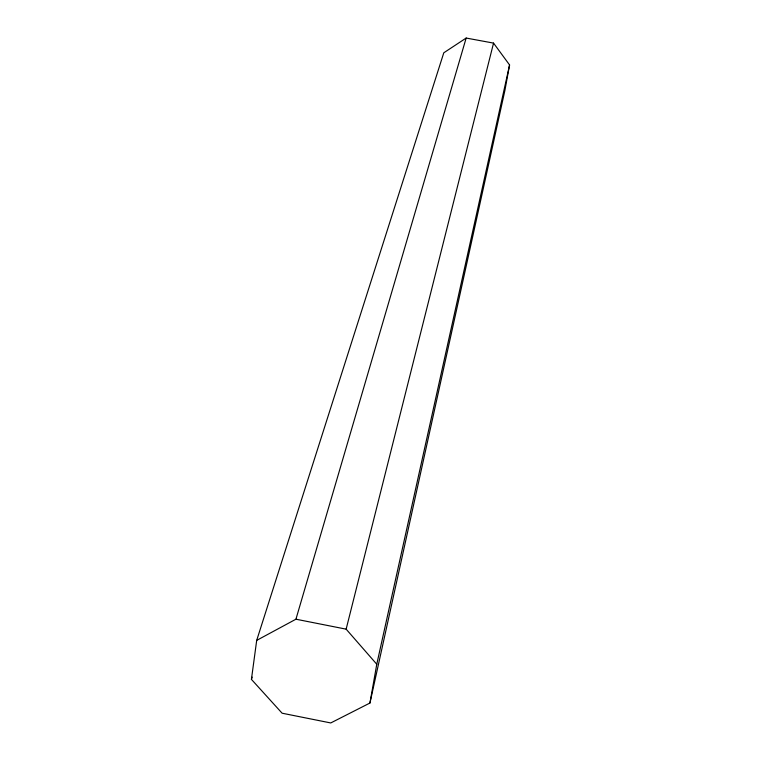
<?xml version="1.0" encoding="UTF-8"?>
<svg xmlns="http://www.w3.org/2000/svg" width="761" height="761" viewBox="0 0 761 761"><rect width="100%" height="100%" fill="white"/><g stroke="black" fill="none" stroke-linecap="round" stroke-linejoin="round"><path stroke-width="1.14" d="M251.425 679.373L256.695 640.382L443.787 52.804L466.16 38.05L493.547 43.101L509.575 64.961L504.885 90.502L369.941 703.021L330.75 722.95L282.112 713.209L251.425 679.373L252.138 677.109M369.941 703.021L376.771 664.239L509.575 64.961M376.771 664.239L346.141 629.157L493.547 43.101M256.695 640.382L295.934 619.207L466.16 38.05M295.934 619.207L346.141 629.157"/></g></svg>
